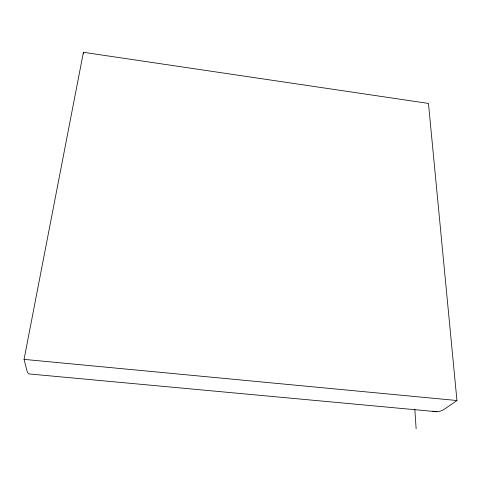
<?xml version="1.0" encoding="UTF-8"?>
<svg xmlns="http://www.w3.org/2000/svg" width="481" height="481" viewBox="0 0 481 481"><rect width="100%" height="100%" fill="white"/><g stroke="black" fill="none" stroke-linecap="round" stroke-linejoin="round"><path stroke-width="0.72" d="M436.808 411.718L28.962 373.923A81.397 10.486 -82.4 0 1 26.702 369.757L24.05 359.379L83.417 52.303L428.463 103.427L456.95 400.523L444.967 408.796A75.896 29.804 -85.8 0 1 432.888 411.129M24.05 359.379L456.95 400.523M414.808 409.223L416.131 428.697M83.417 52.303L83.454 53.794"/></g></svg>
